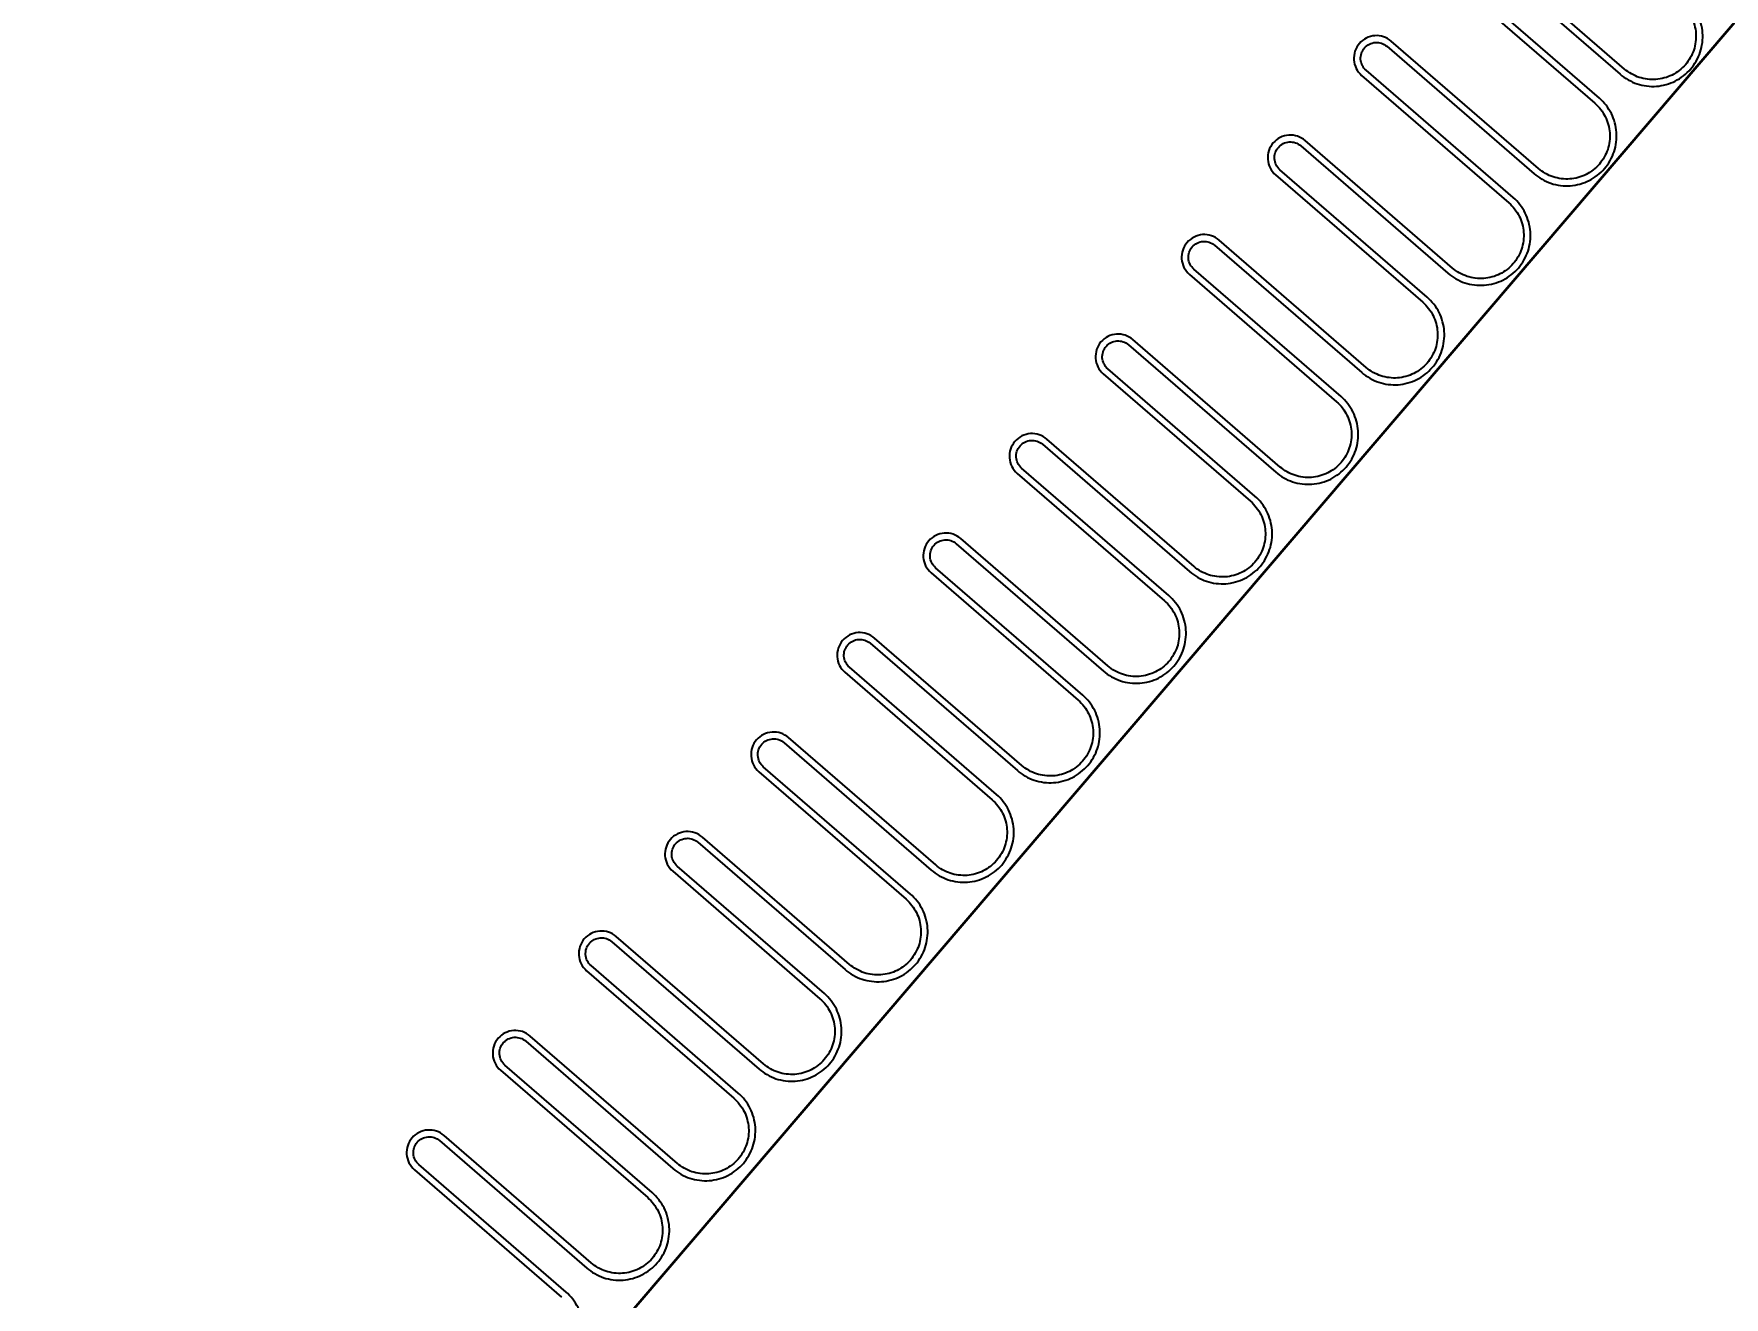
# Model space of a CAD drawing. Header units: millimetres. Extents: x -605 to 8012, y -2292 to 5879.
# Drawn here: x 4726.7 to 4913.3, y 2339 to 2478.5 of the extents above; entities that cross this region are included whole.
import ezdxf

# ---------------------------------------------------------------- set-up
doc = ezdxf.new("R2010")
doc.units = ezdxf.units.MM
doc.header["$LTSCALE"] = 5
doc.layers.get('0').update_dxf_attribs({"lineweight": 25})
doc.layers.add('Arestas Visíveis', color=7, linetype='Continuous', lineweight=35)
doc.layers.add('Dimensão', color=7, linetype='Continuous', lineweight=18, true_color=0x006400)
doc.styles.add('Texto_2_5_COTA - LNLS', font='SwissCLI.ttf')
doc.dimstyles.new('PADRAO-LNLS', dxfattribs={"dimscale": 5, "dimtxt": 2.5, "dimasz": 2.5, "dimexe": 1, "dimexo": 1, "dimgap": 0.25, "dimtad": 1, "dimdec": 1, "dimrnd": 1e-08, "dimzin": 0, "dimtxsty": 'Texto_2_5_COTA - LNLS', "dimcen": 0.09, "dimdle": 4, "dimclrd": 98, "dimclre": 98, "dimclrt": 1, "dimadec": 1, "dimazin": 0, "dimtfac": 0.6, "dimtdec": 3, "dimtmove": 0, "dimatfit": 3, "dimfxl": 1, "dimtolj": 1, "dimtzin": 0, "dimlwd": 15, "dimlwe": 15, "dimarcsym": 0})

# ---------------------------------------------------------------- blocks, each defined once
blk = doc.blocks.new('*D29')
at = {"layer": 'Defpoints', "color": 0, "linetype": 'Continuous', "transparency": 16777216}
for p in [(5101.32, 2083.83), (5040.88, 2036.1), (5098.36, 1963.31)]:
    blk.add_point(p, dxfattribs=at)
at = {"layer": 'Dimensão', "color": 98, "linetype": 'Continuous', "lineweight": 15, "transparency": 16777216}
for p, q in [((5093.57, 2093.64), (5085.82, 2103.45)), ((5044.8, 2039.2), (5105.24, 2086.93)), ((5102.28, 1966.41), (5162.72, 2014.14)), ((5166.54, 2001.23), (5174.29, 1991.42)), ((5376.08, 1735.87), (5174.29, 1991.42)), ((5830.08, 1735.87), (5376.08, 1735.87))]:
    blk.add_line(p, q, dxfattribs=at)
at = {"layer": 'Dimensão', "color": 98, "linetype": 'Continuous', "transparency": 16777216}
for points in [[(5095.2, 2094.93), (5091.93, 2092.35), (5101.32, 2083.83)], [(5168.18, 2002.52), (5164.91, 1999.94), (5158.8, 2011.04)]]:
    blk.add_solid(points, dxfattribs=at)
at = {"layer": 'Dimensão', "color": 1, "linetype": 'Continuous', "lineweight": 18, "transparency": 16777216, "insert": (5609.33, 1793.82), "char_height": 500, "attachment_point": 5, "style": 'Texto_2_5_COTA - LNLS'}
blk.add_mtext('\\A1;{\\H12.45;55,7 - (Centro Bloco Laminas e Centro Camara de Vacuo)}', dxfattribs=at)

msp = doc.modelspace()

# ---------------------------------------------------------------- linework, layer by layer
for p, q in [((4885.58203, 2488.06228), (4901.82956, 2473.9997)), ((4902.32039, 2474.56679), (4886.07286, 2488.62937)), ((4899.53904, 2471.35329), (4883.29151, 2485.41587)), ((4882.80068, 2484.84878), (4899.04821, 2470.7862)), ((4876.07713, 2477.08058), (4892.32466, 2463.018)), ((4892.81549, 2463.58508), (4876.56796, 2477.64766)), ((4890.03414, 2460.37158), (4873.78661, 2474.43416)), ((4873.29578, 2473.86708), (4889.54331, 2459.8045)), ((4883.31059, 2452.60338), (4867.06306, 2466.66596)), ((4866.57223, 2466.09887), (4882.81976, 2452.03629)), ((4863.79088, 2462.88537), (4880.03841, 2448.82279)), ((4880.52924, 2449.38988), (4864.28171, 2463.45246)), ((4873.80569, 2441.62167), (4857.55816, 2455.68425)), ((4857.06733, 2455.11716), (4873.31486, 2441.05458)), ((4854.28598, 2451.90366), (4870.53351, 2437.84108)), ((4871.02434, 2438.40817), (4854.77681, 2452.47075)), ((4847.56243, 2444.13545), (4863.80996, 2430.07287)), ((4864.30079, 2430.63996), (4848.05326, 2444.70254)), ((4844.78108, 2440.92195), (4861.02861, 2426.85937)), ((4861.51944, 2427.42646), (4845.27191, 2441.48904)), ((4838.05753, 2433.15374), (4854.30506, 2419.09116)), ((4854.79589, 2419.65825), (4838.54836, 2433.72083)), ((4835.27618, 2429.94024), (4851.52371, 2415.87766)), ((4852.01454, 2416.44475), (4835.76701, 2430.50733)), ((4828.55263, 2422.17204), (4844.80016, 2408.10946)), ((4845.29099, 2408.67654), (4829.04346, 2422.73912)), ((4825.77128, 2418.95854), (4842.01881, 2404.89596)), ((4842.50964, 2405.46304), (4826.26211, 2419.52562)), ((4819.04773, 2411.19033), (4835.29526, 2397.12775)), ((4835.78609, 2397.69484), (4819.53856, 2411.75742)), ((4816.26638, 2407.97683), (4832.51391, 2393.91425)), ((4833.00474, 2394.48134), (4816.75721, 2408.54392)), ((4809.54283, 2400.20862), (4825.79036, 2386.14604)), ((4826.28119, 2386.71313), (4810.03366, 2400.77571)), ((4823.49984, 2383.49963), (4807.25231, 2397.56221)), ((4806.76148, 2396.99512), (4823.00901, 2382.93254)), ((4800.03793, 2389.22691), (4816.28546, 2375.16433)), ((4816.77629, 2375.73142), (4800.52876, 2389.794)), ((4813.99494, 2372.51792), (4797.74741, 2386.5805)), ((4797.25658, 2386.01341), (4813.50411, 2371.95083)), ((4790.53303, 2378.2452), (4806.78056, 2364.18262)), ((4807.27139, 2364.74971), (4791.02386, 2378.81229)), ((4804.49004, 2361.53621), (4788.24251, 2375.59879)), ((4787.75168, 2375.0317), (4803.99921, 2360.96912)), ((4797.76649, 2353.768), (4781.51896, 2367.83058)), ((4781.02813, 2367.26349), (4797.27566, 2353.20091)), ((4778.24678, 2364.04999), (4794.49431, 2349.98741)), ((4794.98514, 2350.5545), (4778.73761, 2364.61708)), ((4788.26159, 2342.78629), (4772.01406, 2356.84887)), ((4771.52323, 2356.28179), (4787.77076, 2342.21921)), ((4768.74188, 2353.06829), (4784.99533, 2339.00058)), ((4785.48616, 2339.56767), (4769.23271, 2353.63537))]:
    msp.add_line(p, q)
for points, knots in [([(4901.82956, 2473.9997), (4902.34391, 2473.55453), (4903.05348, 2473.15099), (4904.34459, 2472.72208), (4905.15457, 2472.6208), (4906.51154, 2472.71862), (4907.29863, 2472.93502), (4908.51487, 2473.54469), (4909.15923, 2474.04582), (4910.04958, 2475.07451), (4910.45311, 2475.78408), (4910.88203, 2477.07519), (4910.9833, 2477.88517), (4910.88548, 2479.24214), (4910.66908, 2480.02923), (4910.05942, 2481.24547), (4909.55828, 2481.88983), (4909.04394, 2482.335)], [0.1632585114, 0.1632585114, 0.1632585114, 0.1632585114, 0.2040731471, 0.2040731471, 0.2448877788, 0.2448877788, 0.2857024047, 0.2857024047, 0.3265170254, 0.3265170254, 0.367331646, 0.367331646, 0.4081462719, 0.4081462719, 0.4489609036, 0.4489609036, 0.4897755393, 0.4897755393, 0.4897755393, 0.4897755393]), ([(4908.55311, 2481.76791), (4908.99747, 2481.38331), (4909.43042, 2480.82663), (4909.95712, 2479.77588), (4910.14408, 2479.0959), (4910.22859, 2477.92357), (4910.14109, 2477.2238), (4909.77054, 2476.10837), (4909.42191, 2475.49535), (4908.65271, 2474.60663), (4908.09603, 2474.17369), (4907.04528, 2473.64698), (4906.3653, 2473.46003), (4905.19297, 2473.37552), (4904.4932, 2473.46301), (4903.37777, 2473.83357), (4902.76475, 2474.18219), (4902.32039, 2474.56679)], [0.1410440705, 0.1410440705, 0.1410440705, 0.1410440705, 0.1763050948, 0.1763050948, 0.2115661156, 0.2115661156, 0.2468271314, 0.2468271314, 0.2820881428, 0.2820881428, 0.3173491542, 0.3173491542, 0.3526101701, 0.3526101701, 0.3878711909, 0.3878711909, 0.4231322152, 0.4231322152, 0.4231322152, 0.4231322152]), ([(4876.56796, 2477.64766), (4876.33467, 2477.84958), (4876.01284, 2478.03261), (4875.42724, 2478.22715), (4875.05986, 2478.27308), (4874.44439, 2478.22872), (4874.08739, 2478.13056), (4873.53575, 2477.85404), (4873.24349, 2477.62675), (4873.04158, 2477.39346), (4872.83966, 2477.16017), (4872.65663, 2476.83834), (4872.46209, 2476.25274), (4872.41616, 2475.88536), (4872.46053, 2475.26989), (4872.55868, 2474.91289), (4872.8352, 2474.36125), (4873.06249, 2474.06899), (4873.29578, 2473.86708)], [0.2221444022, 0.2221444022, 0.2221444022, 0.2221444022, 0.2406564375, 0.2406564375, 0.2591684717, 0.2591684717, 0.2776805044, 0.2776805044, 0.2961925361, 0.2961925361, 0.2961925361, 0.3147045678, 0.3147045678, 0.3332166006, 0.3332166006, 0.3517286347, 0.3517286347, 0.37024067, 0.37024067, 0.37024067, 0.37024067]), ([(4873.78661, 2474.43416), (4873.62331, 2474.57551), (4873.4642, 2474.78009), (4873.27064, 2475.16624), (4873.20193, 2475.41613), (4873.17087, 2475.84696), (4873.20303, 2476.10413), (4873.3392, 2476.51405), (4873.46732, 2476.73933), (4873.60867, 2476.90263), (4873.75001, 2477.06593), (4873.95459, 2477.22504), (4874.34074, 2477.41861), (4874.59063, 2477.48731), (4875.02146, 2477.51837), (4875.27863, 2477.48622), (4875.68855, 2477.35004), (4875.91383, 2477.22192), (4876.07713, 2477.08058)], [0.1555010815, 0.1555010815, 0.1555010815, 0.1555010815, 0.1684595062, 0.1684595062, 0.1814179302, 0.1814179302, 0.1943763531, 0.1943763531, 0.2073347753, 0.2073347753, 0.2073347753, 0.2202931975, 0.2202931975, 0.2332516204, 0.2332516204, 0.2462100443, 0.2462100443, 0.259168469, 0.259168469, 0.259168469, 0.259168469]), ([(4892.32466, 2463.018), (4892.83901, 2462.57282), (4893.54858, 2462.16929), (4894.83969, 2461.74037), (4895.64967, 2461.6391), (4897.00664, 2461.73691), (4897.79373, 2461.95332), (4899.00997, 2462.56298), (4899.65432, 2463.06411), (4900.54468, 2464.0928), (4900.94821, 2464.80237), (4901.37713, 2466.09348), (4901.4784, 2466.90347), (4901.38058, 2468.26043), (4901.16418, 2469.04752), (4900.55452, 2470.26376), (4900.05338, 2470.90812), (4899.53904, 2471.35329)], [0.1632585114, 0.1632585114, 0.1632585114, 0.1632585114, 0.2040731471, 0.2040731471, 0.2448877788, 0.2448877788, 0.2857024047, 0.2857024047, 0.3265170254, 0.3265170254, 0.367331646, 0.367331646, 0.4081462719, 0.4081462719, 0.4489609036, 0.4489609036, 0.4897755393, 0.4897755393, 0.4897755393, 0.4897755393]), ([(4899.04821, 2470.7862), (4899.49257, 2470.4016), (4899.92552, 2469.84492), (4900.45222, 2468.79417), (4900.63918, 2468.11419), (4900.72369, 2466.94186), (4900.63619, 2466.24209), (4900.26564, 2465.12666), (4899.91701, 2464.51364), (4899.14781, 2463.62493), (4898.59113, 2463.19198), (4897.54038, 2462.66527), (4896.8604, 2462.47832), (4895.68807, 2462.39381), (4894.9883, 2462.4813), (4893.87287, 2462.85186), (4893.25985, 2463.20048), (4892.81549, 2463.58508)], [0.1410440705, 0.1410440705, 0.1410440705, 0.1410440705, 0.1763050948, 0.1763050948, 0.2115661156, 0.2115661156, 0.2468271314, 0.2468271314, 0.2820881428, 0.2820881428, 0.3173491542, 0.3173491542, 0.3526101701, 0.3526101701, 0.3878711909, 0.3878711909, 0.4231322152, 0.4231322152, 0.4231322152, 0.4231322152]), ([(4867.06306, 2466.66596), (4866.82977, 2466.86787), (4866.50794, 2467.0509), (4865.92234, 2467.24544), (4865.55496, 2467.29138), (4864.93949, 2467.24701), (4864.58249, 2467.14886), (4864.03085, 2466.87234), (4863.73859, 2466.64504), (4863.53668, 2466.41175), (4863.33476, 2466.17846), (4863.15173, 2465.85663), (4862.95719, 2465.27103), (4862.91126, 2464.90365), (4862.95563, 2464.28818), (4863.05378, 2463.93118), (4863.3303, 2463.37954), (4863.55759, 2463.08728), (4863.79088, 2462.88537)], [0.2221444022, 0.2221444022, 0.2221444022, 0.2221444022, 0.2406564375, 0.2406564375, 0.2591684717, 0.2591684717, 0.2776805044, 0.2776805044, 0.2961925361, 0.2961925361, 0.2961925361, 0.3147045678, 0.3147045678, 0.3332166006, 0.3332166006, 0.3517286347, 0.3517286347, 0.37024067, 0.37024067, 0.37024067, 0.37024067]), ([(4864.28171, 2463.45246), (4864.11841, 2463.5938), (4863.9593, 2463.79838), (4863.76574, 2464.18453), (4863.69703, 2464.43442), (4863.66597, 2464.86525), (4863.69813, 2465.12242), (4863.8343, 2465.53234), (4863.96242, 2465.75762), (4864.10377, 2465.92092), (4864.24511, 2466.08423), (4864.44969, 2466.24333), (4864.83584, 2466.4369), (4865.08573, 2466.5056), (4865.51656, 2466.53666), (4865.77373, 2466.50451), (4866.18365, 2466.36833), (4866.40893, 2466.24021), (4866.57223, 2466.09887)], [0.1555010815, 0.1555010815, 0.1555010815, 0.1555010815, 0.1684595062, 0.1684595062, 0.1814179302, 0.1814179302, 0.1943763531, 0.1943763531, 0.2073347753, 0.2073347753, 0.2073347753, 0.2202931975, 0.2202931975, 0.2332516204, 0.2332516204, 0.2462100443, 0.2462100443, 0.259168469, 0.259168469, 0.259168469, 0.259168469]), ([(4882.81976, 2452.03629), (4883.33411, 2451.59111), (4884.04368, 2451.18758), (4885.33479, 2450.75866), (4886.14477, 2450.65739), (4887.50174, 2450.75521), (4888.28883, 2450.97161), (4889.50507, 2451.58127), (4890.14942, 2452.0824), (4891.03978, 2453.11109), (4891.44331, 2453.82067), (4891.87223, 2455.11177), (4891.9735, 2455.92176), (4891.87568, 2457.27872), (4891.65928, 2458.06581), (4891.04962, 2459.28205), (4890.54848, 2459.92641), (4890.03414, 2460.37158)], [0.1632585114, 0.1632585114, 0.1632585114, 0.1632585114, 0.2040731471, 0.2040731471, 0.2448877788, 0.2448877788, 0.2857024047, 0.2857024047, 0.3265170254, 0.3265170254, 0.367331646, 0.367331646, 0.4081462719, 0.4081462719, 0.4489609036, 0.4489609036, 0.4897755393, 0.4897755393, 0.4897755393, 0.4897755393]), ([(4889.54331, 2459.8045), (4889.98767, 2459.4199), (4890.42062, 2458.86321), (4890.94732, 2457.81247), (4891.13428, 2457.13248), (4891.21879, 2455.96015), (4891.13129, 2455.26038), (4890.76074, 2454.14495), (4890.41211, 2453.53193), (4889.64291, 2452.64322), (4889.08623, 2452.21027), (4888.03548, 2451.68357), (4887.3555, 2451.49661), (4886.18317, 2451.4121), (4885.4834, 2451.4996), (4884.36797, 2451.87015), (4883.75495, 2452.21878), (4883.31059, 2452.60338)], [0.1410440705, 0.1410440705, 0.1410440705, 0.1410440705, 0.1763050948, 0.1763050948, 0.2115661156, 0.2115661156, 0.2468271314, 0.2468271314, 0.2820881428, 0.2820881428, 0.3173491542, 0.3173491542, 0.3526101701, 0.3526101701, 0.3878711909, 0.3878711909, 0.4231322152, 0.4231322152, 0.4231322152, 0.4231322152]), ([(4857.55816, 2455.68425), (4857.32487, 2455.88616), (4857.00304, 2456.06919), (4856.41744, 2456.26373), (4856.05006, 2456.30967), (4855.43459, 2456.2653), (4855.07759, 2456.16715), (4854.52595, 2455.89063), (4854.23369, 2455.66333), (4854.03178, 2455.43004), (4853.82986, 2455.19676), (4853.64683, 2454.87492), (4853.45229, 2454.28932), (4853.40636, 2453.92194), (4853.45072, 2453.30647), (4853.54888, 2452.94948), (4853.8254, 2452.39783), (4854.05269, 2452.10558), (4854.28598, 2451.90366)], [0.2221444022, 0.2221444022, 0.2221444022, 0.2221444022, 0.2406564375, 0.2406564375, 0.2591684717, 0.2591684717, 0.2776805044, 0.2776805044, 0.2961925361, 0.2961925361, 0.2961925361, 0.3147045678, 0.3147045678, 0.3332166006, 0.3332166006, 0.3517286347, 0.3517286347, 0.37024067, 0.37024067, 0.37024067, 0.37024067]), ([(4854.77681, 2452.47075), (4854.61351, 2452.61209), (4854.4544, 2452.81667), (4854.26084, 2453.20282), (4854.19213, 2453.45271), (4854.16107, 2453.88354), (4854.19323, 2454.14071), (4854.3294, 2454.55063), (4854.45752, 2454.77592), (4854.59887, 2454.93922), (4854.74021, 2455.10252), (4854.94479, 2455.26163), (4855.33094, 2455.45519), (4855.58083, 2455.5239), (4856.01166, 2455.55495), (4856.26883, 2455.5228), (4856.67875, 2455.38662), (4856.90403, 2455.2585), (4857.06733, 2455.11716)], [0.1555010815, 0.1555010815, 0.1555010815, 0.1555010815, 0.1684595062, 0.1684595062, 0.1814179302, 0.1814179302, 0.1943763531, 0.1943763531, 0.2073347753, 0.2073347753, 0.2073347753, 0.2202931975, 0.2202931975, 0.2332516204, 0.2332516204, 0.2462100443, 0.2462100443, 0.259168469, 0.259168469, 0.259168469, 0.259168469]), ([(4873.31486, 2441.05458), (4873.82921, 2440.6094), (4874.53878, 2440.20587), (4875.82989, 2439.77695), (4876.63987, 2439.67568), (4877.99684, 2439.7735), (4878.78393, 2439.9899), (4880.00017, 2440.59956), (4880.64452, 2441.1007), (4881.53488, 2442.12938), (4881.93841, 2442.83896), (4882.36733, 2444.13006), (4882.4686, 2444.94005), (4882.37078, 2446.29702), (4882.15438, 2447.0841), (4881.54472, 2448.30034), (4881.04358, 2448.9447), (4880.52924, 2449.38988)], [0.1632585114, 0.1632585114, 0.1632585114, 0.1632585114, 0.2040731471, 0.2040731471, 0.2448877788, 0.2448877788, 0.2857024047, 0.2857024047, 0.3265170254, 0.3265170254, 0.367331646, 0.367331646, 0.4081462719, 0.4081462719, 0.4489609036, 0.4489609036, 0.4897755393, 0.4897755393, 0.4897755393, 0.4897755393]), ([(4880.03841, 2448.82279), (4880.48277, 2448.43819), (4880.91572, 2447.88151), (4881.44242, 2446.83076), (4881.62938, 2446.15077), (4881.71389, 2444.97845), (4881.62639, 2444.27867), (4881.25584, 2443.16325), (4880.90721, 2442.55022), (4880.13801, 2441.66151), (4879.58133, 2441.22856), (4878.53058, 2440.70186), (4877.8506, 2440.5149), (4876.67827, 2440.43039), (4875.9785, 2440.51789), (4874.86307, 2440.88844), (4874.25005, 2441.23707), (4873.80569, 2441.62167)], [0.1410440705, 0.1410440705, 0.1410440705, 0.1410440705, 0.1763050948, 0.1763050948, 0.2115661156, 0.2115661156, 0.2468271314, 0.2468271314, 0.2820881428, 0.2820881428, 0.3173491542, 0.3173491542, 0.3526101701, 0.3526101701, 0.3878711909, 0.3878711909, 0.4231322152, 0.4231322152, 0.4231322152, 0.4231322152]), ([(4848.05326, 2444.70254), (4847.81997, 2444.90446), (4847.49814, 2445.08748), (4846.91254, 2445.28202), (4846.54516, 2445.32796), (4845.92969, 2445.28359), (4845.57269, 2445.18544), (4845.02105, 2444.90892), (4844.72879, 2444.68162), (4844.52688, 2444.44834), (4844.32496, 2444.21505), (4844.14193, 2443.89321), (4843.94739, 2443.30761), (4843.90146, 2442.94023), (4843.94582, 2442.32476), (4844.04398, 2441.96777), (4844.3205, 2441.41613), (4844.54779, 2441.12387), (4844.78108, 2440.92195)], [0.2221444022, 0.2221444022, 0.2221444022, 0.2221444022, 0.2406564375, 0.2406564375, 0.2591684717, 0.2591684717, 0.2776805044, 0.2776805044, 0.2961925361, 0.2961925361, 0.2961925361, 0.3147045678, 0.3147045678, 0.3332166006, 0.3332166006, 0.3517286347, 0.3517286347, 0.37024067, 0.37024067, 0.37024067, 0.37024067]), ([(4845.27191, 2441.48904), (4845.10861, 2441.63038), (4844.9495, 2441.83496), (4844.75594, 2442.22111), (4844.68723, 2442.47101), (4844.65617, 2442.90184), (4844.68833, 2443.159), (4844.8245, 2443.56892), (4844.95262, 2443.79421), (4845.09396, 2443.95751), (4845.23531, 2444.12081), (4845.43989, 2444.27992), (4845.82604, 2444.47348), (4846.07593, 2444.54219), (4846.50676, 2444.57325), (4846.76393, 2444.54109), (4847.17385, 2444.40491), (4847.39913, 2444.27679), (4847.56243, 2444.13545)], [0.1555010815, 0.1555010815, 0.1555010815, 0.1555010815, 0.1684595062, 0.1684595062, 0.1814179302, 0.1814179302, 0.1943763531, 0.1943763531, 0.2073347753, 0.2073347753, 0.2073347753, 0.2202931975, 0.2202931975, 0.2332516204, 0.2332516204, 0.2462100443, 0.2462100443, 0.259168469, 0.259168469, 0.259168469, 0.259168469]), ([(4863.80996, 2430.07287), (4864.32431, 2429.6277), (4865.03388, 2429.22416), (4866.32499, 2428.79525), (4867.13497, 2428.69397), (4868.49194, 2428.79179), (4869.27903, 2429.00819), (4870.49527, 2429.61785), (4871.13962, 2430.11899), (4872.02998, 2431.14768), (4872.43351, 2431.85725), (4872.86243, 2433.14836), (4872.9637, 2433.95834), (4872.86588, 2435.31531), (4872.64948, 2436.10239), (4872.03982, 2437.31863), (4871.53868, 2437.96299), (4871.02434, 2438.40817)], [0.1632585114, 0.1632585114, 0.1632585114, 0.1632585114, 0.2040731471, 0.2040731471, 0.2448877788, 0.2448877788, 0.2857024047, 0.2857024047, 0.3265170254, 0.3265170254, 0.367331646, 0.367331646, 0.4081462719, 0.4081462719, 0.4489609036, 0.4489609036, 0.4897755393, 0.4897755393, 0.4897755393, 0.4897755393]), ([(4870.53351, 2437.84108), (4870.97787, 2437.45648), (4871.41082, 2436.8998), (4871.93752, 2435.84905), (4872.12448, 2435.16906), (4872.20899, 2433.99674), (4872.12149, 2433.29697), (4871.75094, 2432.18154), (4871.40231, 2431.56852), (4870.63311, 2430.6798), (4870.07643, 2430.24686), (4869.02568, 2429.72015), (4868.34569, 2429.53319), (4867.17337, 2429.44868), (4866.4736, 2429.53618), (4865.35817, 2429.90673), (4864.74515, 2430.25536), (4864.30079, 2430.63996)], [0.1410440705, 0.1410440705, 0.1410440705, 0.1410440705, 0.1763050948, 0.1763050948, 0.2115661156, 0.2115661156, 0.2468271314, 0.2468271314, 0.2820881428, 0.2820881428, 0.3173491542, 0.3173491542, 0.3526101701, 0.3526101701, 0.3878711909, 0.3878711909, 0.4231322152, 0.4231322152, 0.4231322152, 0.4231322152]), ([(4838.54836, 2433.72083), (4838.31507, 2433.92275), (4837.99324, 2434.10578), (4837.40764, 2434.30032), (4837.04026, 2434.34625), (4836.42479, 2434.30188), (4836.06779, 2434.20373), (4835.51615, 2433.92721), (4835.22389, 2433.69991), (4835.02198, 2433.46663), (4834.82006, 2433.23334), (4834.63703, 2432.9115), (4834.44249, 2432.3259), (4834.39656, 2431.95852), (4834.44092, 2431.34305), (4834.53908, 2430.98606), (4834.8156, 2430.43442), (4835.04289, 2430.14216), (4835.27618, 2429.94024)], [0.2221444022, 0.2221444022, 0.2221444022, 0.2221444022, 0.2406564375, 0.2406564375, 0.2591684717, 0.2591684717, 0.2776805044, 0.2776805044, 0.2961925361, 0.2961925361, 0.2961925361, 0.3147045678, 0.3147045678, 0.3332166006, 0.3332166006, 0.3517286347, 0.3517286347, 0.37024067, 0.37024067, 0.37024067, 0.37024067]), ([(4835.76701, 2430.50733), (4835.60371, 2430.64867), (4835.4446, 2430.85325), (4835.25103, 2431.2394), (4835.18233, 2431.4893), (4835.15127, 2431.92013), (4835.18343, 2432.17729), (4835.3196, 2432.58721), (4835.44772, 2432.8125), (4835.58906, 2432.9758), (4835.73041, 2433.1391), (4835.93499, 2433.29821), (4836.32114, 2433.49177), (4836.57103, 2433.56048), (4837.00186, 2433.59154), (4837.25903, 2433.55938), (4837.66895, 2433.4232), (4837.89423, 2433.29508), (4838.05753, 2433.15374)], [0.1555010815, 0.1555010815, 0.1555010815, 0.1555010815, 0.1684595062, 0.1684595062, 0.1814179302, 0.1814179302, 0.1943763531, 0.1943763531, 0.2073347753, 0.2073347753, 0.2073347753, 0.2202931975, 0.2202931975, 0.2332516204, 0.2332516204, 0.2462100443, 0.2462100443, 0.259168469, 0.259168469, 0.259168469, 0.259168469]), ([(4854.30506, 2419.09116), (4854.81941, 2418.64599), (4855.52898, 2418.24245), (4856.82009, 2417.81354), (4857.63007, 2417.71226), (4858.98704, 2417.81008), (4859.77413, 2418.02648), (4860.99037, 2418.63614), (4861.63472, 2419.13728), (4862.52508, 2420.16597), (4862.92861, 2420.87554), (4863.35753, 2422.16665), (4863.4588, 2422.97663), (4863.36098, 2424.3336), (4863.14458, 2425.12069), (4862.53492, 2426.33693), (4862.03378, 2426.98128), (4861.51944, 2427.42646)], [0.1632585114, 0.1632585114, 0.1632585114, 0.1632585114, 0.2040731471, 0.2040731471, 0.2448877788, 0.2448877788, 0.2857024047, 0.2857024047, 0.3265170254, 0.3265170254, 0.367331646, 0.367331646, 0.4081462719, 0.4081462719, 0.4489609036, 0.4489609036, 0.4897755393, 0.4897755393, 0.4897755393, 0.4897755393]), ([(4861.02861, 2426.85937), (4861.47297, 2426.47477), (4861.90591, 2425.91809), (4862.43262, 2424.86734), (4862.61958, 2424.18735), (4862.70409, 2423.01503), (4862.61659, 2422.31526), (4862.24604, 2421.19983), (4861.89741, 2420.58681), (4861.12821, 2419.69809), (4860.57153, 2419.26515), (4859.52078, 2418.73844), (4858.84079, 2418.55149), (4857.66847, 2418.46698), (4856.9687, 2418.55447), (4855.85327, 2418.92502), (4855.24025, 2419.27365), (4854.79589, 2419.65825)], [0.1410440705, 0.1410440705, 0.1410440705, 0.1410440705, 0.1763050948, 0.1763050948, 0.2115661156, 0.2115661156, 0.2468271314, 0.2468271314, 0.2820881428, 0.2820881428, 0.3173491542, 0.3173491542, 0.3526101701, 0.3526101701, 0.3878711909, 0.3878711909, 0.4231322152, 0.4231322152, 0.4231322152, 0.4231322152]), ([(4829.04346, 2422.73912), (4828.81017, 2422.94104), (4828.48834, 2423.12407), (4827.90274, 2423.31861), (4827.53536, 2423.36454), (4826.91989, 2423.32018), (4826.56289, 2423.22202), (4826.01125, 2422.9455), (4825.71899, 2422.71821), (4825.51708, 2422.48492), (4825.31516, 2422.25163), (4825.13213, 2421.92979), (4824.93759, 2421.3442), (4824.89166, 2420.97681), (4824.93602, 2420.36134), (4825.03418, 2420.00435), (4825.3107, 2419.45271), (4825.53799, 2419.16045), (4825.77128, 2418.95854)], [0.2221444022, 0.2221444022, 0.2221444022, 0.2221444022, 0.2406564375, 0.2406564375, 0.2591684717, 0.2591684717, 0.2776805044, 0.2776805044, 0.2961925361, 0.2961925361, 0.2961925361, 0.3147045678, 0.3147045678, 0.3332166006, 0.3332166006, 0.3517286347, 0.3517286347, 0.37024067, 0.37024067, 0.37024067, 0.37024067]), ([(4826.26211, 2419.52562), (4826.09881, 2419.66696), (4825.9397, 2419.87154), (4825.74613, 2420.25769), (4825.67743, 2420.50759), (4825.64637, 2420.93842), (4825.67853, 2421.19559), (4825.8147, 2421.6055), (4825.94282, 2421.83079), (4826.08416, 2421.99409), (4826.22551, 2422.15739), (4826.43009, 2422.3165), (4826.81624, 2422.51007), (4827.06613, 2422.57877), (4827.49696, 2422.60983), (4827.75413, 2422.57767), (4828.16405, 2422.4415), (4828.38933, 2422.31338), (4828.55263, 2422.17204)], [0.1555010815, 0.1555010815, 0.1555010815, 0.1555010815, 0.1684595062, 0.1684595062, 0.1814179302, 0.1814179302, 0.1943763531, 0.1943763531, 0.2073347753, 0.2073347753, 0.2073347753, 0.2202931975, 0.2202931975, 0.2332516204, 0.2332516204, 0.2462100443, 0.2462100443, 0.259168469, 0.259168469, 0.259168469, 0.259168469]), ([(4844.80016, 2408.10946), (4845.31451, 2407.66428), (4846.02408, 2407.26075), (4847.31519, 2406.83183), (4848.12517, 2406.73055), (4849.48214, 2406.82837), (4850.26923, 2407.04478), (4851.48547, 2407.65444), (4852.12982, 2408.15557), (4853.02018, 2409.18426), (4853.42371, 2409.89383), (4853.85263, 2411.18494), (4853.9539, 2411.99492), (4853.85608, 2413.35189), (4853.63968, 2414.13898), (4853.03002, 2415.35522), (4852.52888, 2415.99958), (4852.01454, 2416.44475)], [0.1632585114, 0.1632585114, 0.1632585114, 0.1632585114, 0.2040731471, 0.2040731471, 0.2448877788, 0.2448877788, 0.2857024047, 0.2857024047, 0.3265170254, 0.3265170254, 0.367331646, 0.367331646, 0.4081462719, 0.4081462719, 0.4489609036, 0.4489609036, 0.4897755393, 0.4897755393, 0.4897755393, 0.4897755393]), ([(4851.52371, 2415.87766), (4851.96807, 2415.49306), (4852.40101, 2414.93638), (4852.92772, 2413.88563), (4853.11468, 2413.20565), (4853.19919, 2412.03332), (4853.11169, 2411.33355), (4852.74114, 2410.21812), (4852.39251, 2409.6051), (4851.62331, 2408.71638), (4851.06663, 2408.28344), (4850.01588, 2407.75673), (4849.33589, 2407.56978), (4848.16357, 2407.48527), (4847.4638, 2407.57276), (4846.34837, 2407.94332), (4845.73535, 2408.29194), (4845.29099, 2408.67654)], [0.1410440705, 0.1410440705, 0.1410440705, 0.1410440705, 0.1763050948, 0.1763050948, 0.2115661156, 0.2115661156, 0.2468271314, 0.2468271314, 0.2820881428, 0.2820881428, 0.3173491542, 0.3173491542, 0.3526101701, 0.3526101701, 0.3878711909, 0.3878711909, 0.4231322152, 0.4231322152, 0.4231322152, 0.4231322152]), ([(4819.53856, 2411.75742), (4819.30527, 2411.95933), (4818.98344, 2412.14236), (4818.39784, 2412.3369), (4818.03046, 2412.38283), (4817.41498, 2412.33847), (4817.05799, 2412.24032), (4816.50635, 2411.96379), (4816.21409, 2411.7365), (4816.01218, 2411.50321), (4815.81026, 2411.26992), (4815.62723, 2410.94809), (4815.43269, 2410.36249), (4815.38676, 2409.99511), (4815.43112, 2409.37964), (4815.52928, 2409.02264), (4815.8058, 2408.471), (4816.03309, 2408.17874), (4816.26638, 2407.97683)], [0.2221444022, 0.2221444022, 0.2221444022, 0.2221444022, 0.2406564375, 0.2406564375, 0.2591684717, 0.2591684717, 0.2776805044, 0.2776805044, 0.2961925361, 0.2961925361, 0.2961925361, 0.3147045678, 0.3147045678, 0.3332166006, 0.3332166006, 0.3517286347, 0.3517286347, 0.37024067, 0.37024067, 0.37024067, 0.37024067]), ([(4816.75721, 2408.54392), (4816.59391, 2408.68526), (4816.4348, 2408.88984), (4816.24123, 2409.27599), (4816.17253, 2409.52588), (4816.14147, 2409.95671), (4816.17363, 2410.21388), (4816.3098, 2410.6238), (4816.43792, 2410.84908), (4816.57926, 2411.01238), (4816.72061, 2411.17569), (4816.92519, 2411.33479), (4817.31134, 2411.52836), (4817.56123, 2411.59706), (4817.99206, 2411.62812), (4818.24923, 2411.59597), (4818.65915, 2411.45979), (4818.88443, 2411.33167), (4819.04773, 2411.19033)], [0.1555010815, 0.1555010815, 0.1555010815, 0.1555010815, 0.1684595062, 0.1684595062, 0.1814179302, 0.1814179302, 0.1943763531, 0.1943763531, 0.2073347753, 0.2073347753, 0.2073347753, 0.2202931975, 0.2202931975, 0.2332516204, 0.2332516204, 0.2462100443, 0.2462100443, 0.259168469, 0.259168469, 0.259168469, 0.259168469]), ([(4835.29526, 2397.12775), (4835.80961, 2396.68257), (4836.51918, 2396.27904), (4837.81029, 2395.85012), (4838.62027, 2395.74885), (4839.97724, 2395.84666), (4840.76433, 2396.06307), (4841.98057, 2396.67273), (4842.62492, 2397.17386), (4843.51528, 2398.20255), (4843.91881, 2398.91212), (4844.34772, 2400.20323), (4844.449, 2401.01322), (4844.35118, 2402.37018), (4844.13478, 2403.15727), (4843.52512, 2404.37351), (4843.02398, 2405.01787), (4842.50964, 2405.46304)], [0.1632585114, 0.1632585114, 0.1632585114, 0.1632585114, 0.2040731471, 0.2040731471, 0.2448877788, 0.2448877788, 0.2857024047, 0.2857024047, 0.3265170254, 0.3265170254, 0.367331646, 0.367331646, 0.4081462719, 0.4081462719, 0.4489609036, 0.4489609036, 0.4897755393, 0.4897755393, 0.4897755393, 0.4897755393]), ([(4842.01881, 2404.89596), (4842.46317, 2404.51135), (4842.89611, 2403.95467), (4843.42282, 2402.90393), (4843.60978, 2402.22394), (4843.69429, 2401.05161), (4843.60679, 2400.35184), (4843.23624, 2399.23641), (4842.88761, 2398.62339), (4842.11841, 2397.73468), (4841.56173, 2397.30173), (4840.51098, 2396.77503), (4839.83099, 2396.58807), (4838.65867, 2396.50356), (4837.9589, 2396.59105), (4836.84347, 2396.96161), (4836.23045, 2397.31023), (4835.78609, 2397.69484)], [0.1410440705, 0.1410440705, 0.1410440705, 0.1410440705, 0.1763050948, 0.1763050948, 0.2115661156, 0.2115661156, 0.2468271314, 0.2468271314, 0.2820881428, 0.2820881428, 0.3173491542, 0.3173491542, 0.3526101701, 0.3526101701, 0.3878711909, 0.3878711909, 0.4231322152, 0.4231322152, 0.4231322152, 0.4231322152]), ([(4810.03366, 2400.77571), (4809.80037, 2400.97762), (4809.47854, 2401.16065), (4808.89294, 2401.35519), (4808.52556, 2401.40113), (4807.91008, 2401.35676), (4807.55309, 2401.25861), (4807.00145, 2400.98209), (4806.70919, 2400.75479), (4806.50728, 2400.5215), (4806.30536, 2400.28821), (4806.12233, 2399.96638), (4805.92779, 2399.38078), (4805.88186, 2399.0134), (4805.92622, 2398.39793), (4806.02438, 2398.04093), (4806.3009, 2397.48929), (4806.52819, 2397.19703), (4806.76148, 2396.99512)], [0.2221444022, 0.2221444022, 0.2221444022, 0.2221444022, 0.2406564375, 0.2406564375, 0.2591684717, 0.2591684717, 0.2776805044, 0.2776805044, 0.2961925361, 0.2961925361, 0.2961925361, 0.3147045678, 0.3147045678, 0.3332166006, 0.3332166006, 0.3517286347, 0.3517286347, 0.37024067, 0.37024067, 0.37024067, 0.37024067]), ([(4807.25231, 2397.56221), (4807.08901, 2397.70355), (4806.9299, 2397.90813), (4806.73633, 2398.29428), (4806.66763, 2398.54417), (4806.63657, 2398.975), (4806.66873, 2399.23217), (4806.8049, 2399.64209), (4806.93302, 2399.86737), (4807.07436, 2400.03068), (4807.21571, 2400.19398), (4807.42029, 2400.35308), (4807.80644, 2400.54665), (4808.05633, 2400.61536), (4808.48716, 2400.64641), (4808.74433, 2400.61426), (4809.15425, 2400.47808), (4809.37953, 2400.34996), (4809.54283, 2400.20862)], [0.1555010815, 0.1555010815, 0.1555010815, 0.1555010815, 0.1684595062, 0.1684595062, 0.1814179302, 0.1814179302, 0.1943763531, 0.1943763531, 0.2073347753, 0.2073347753, 0.2073347753, 0.2202931979, 0.2202931979, 0.2332516212, 0.2332516212, 0.2462100447, 0.2462100447, 0.259168469, 0.259168469, 0.259168469, 0.259168469]), ([(4825.79036, 2386.14604), (4826.30471, 2385.70086), (4827.01428, 2385.29733), (4828.30539, 2384.86841), (4829.11537, 2384.76714), (4830.47234, 2384.86496), (4831.25943, 2385.08136), (4832.47567, 2385.69102), (4833.12002, 2386.19215), (4834.01038, 2387.22084), (4834.41391, 2387.93042), (4834.84282, 2389.22152), (4834.9441, 2390.03151), (4834.84628, 2391.38847), (4834.62988, 2392.17556), (4834.02022, 2393.3918), (4833.51908, 2394.03616), (4833.00474, 2394.48134)], [0.1632585114, 0.1632585114, 0.1632585114, 0.1632585114, 0.2040731471, 0.2040731471, 0.2448877788, 0.2448877788, 0.2857024047, 0.2857024047, 0.3265170254, 0.3265170254, 0.367331646, 0.367331646, 0.4081462719, 0.4081462719, 0.4489609036, 0.4489609036, 0.4897755393, 0.4897755393, 0.4897755393, 0.4897755393]), ([(4832.51391, 2393.91425), (4832.95827, 2393.52965), (4833.39121, 2392.97296), (4833.91792, 2391.92222), (4834.10488, 2391.24223), (4834.18939, 2390.0699), (4834.10189, 2389.37013), (4833.73134, 2388.25471), (4833.38271, 2387.64168), (4832.61351, 2386.75297), (4832.05683, 2386.32002), (4831.00608, 2385.79332), (4830.32609, 2385.60636), (4829.15377, 2385.52185), (4828.454, 2385.60935), (4827.33857, 2385.9799), (4826.72555, 2386.32853), (4826.28119, 2386.71313)], [0.1410440705, 0.1410440705, 0.1410440705, 0.1410440705, 0.1763050927, 0.1763050927, 0.2115661115, 0.2115661115, 0.2468271294, 0.2468271294, 0.2820881428, 0.2820881428, 0.3173491542, 0.3173491542, 0.3526101701, 0.3526101701, 0.3878711909, 0.3878711909, 0.4231322152, 0.4231322152, 0.4231322152, 0.4231322152]), ([(4800.52876, 2389.794), (4800.29547, 2389.99591), (4799.97363, 2390.17894), (4799.38804, 2390.37348), (4799.02066, 2390.41942), (4798.40518, 2390.37505), (4798.04819, 2390.2769), (4797.49655, 2390.00038), (4797.20429, 2389.77308), (4797.00238, 2389.53979), (4796.80046, 2389.30651), (4796.61743, 2388.98467), (4796.42289, 2388.39907), (4796.37696, 2388.03169), (4796.42132, 2387.41622), (4796.51948, 2387.05923), (4796.796, 2386.50758), (4797.02329, 2386.21533), (4797.25658, 2386.01341)], [0.2221444022, 0.2221444022, 0.2221444022, 0.2221444022, 0.2406564375, 0.2406564375, 0.2591684717, 0.2591684717, 0.2776805044, 0.2776805044, 0.2961925361, 0.2961925361, 0.2961925361, 0.3147045678, 0.3147045678, 0.3332166006, 0.3332166006, 0.3517286347, 0.3517286347, 0.37024067, 0.37024067, 0.37024067, 0.37024067]), ([(4797.74741, 2386.5805), (4797.58411, 2386.72184), (4797.425, 2386.92642), (4797.23143, 2387.31257), (4797.16273, 2387.56247), (4797.13167, 2387.99329), (4797.16382, 2388.25046), (4797.3, 2388.66038), (4797.42812, 2388.88567), (4797.56946, 2389.04897), (4797.7108, 2389.21227), (4797.91539, 2389.37138), (4798.30153, 2389.56494), (4798.55143, 2389.63365), (4798.98226, 2389.6647), (4799.23943, 2389.63255), (4799.64935, 2389.49637), (4799.87463, 2389.36825), (4800.03793, 2389.22691)], [0.1555010815, 0.1555010815, 0.1555010815, 0.1555010815, 0.1684595062, 0.1684595062, 0.1814179302, 0.1814179302, 0.1943763531, 0.1943763531, 0.2073347753, 0.2073347753, 0.2073347753, 0.2202931975, 0.2202931975, 0.2332516204, 0.2332516204, 0.2462100443, 0.2462100443, 0.259168469, 0.259168469, 0.259168469, 0.259168469]), ([(4816.28546, 2375.16433), (4816.79981, 2374.71915), (4817.50938, 2374.31562), (4818.80049, 2373.8867), (4819.61047, 2373.78543), (4820.96744, 2373.88325), (4821.75453, 2374.09965), (4822.97077, 2374.70931), (4823.61512, 2375.21045), (4824.50548, 2376.23913), (4824.90901, 2376.94871), (4825.33792, 2378.23981), (4825.4392, 2379.0498), (4825.34138, 2380.40677), (4825.12498, 2381.19385), (4824.51532, 2382.41009), (4824.01418, 2383.05445), (4823.49984, 2383.49963)], [0.1632585114, 0.1632585114, 0.1632585114, 0.1632585114, 0.2040731471, 0.2040731471, 0.2448877788, 0.2448877788, 0.2857024047, 0.2857024047, 0.3265170254, 0.3265170254, 0.367331646, 0.367331646, 0.4081462719, 0.4081462719, 0.4489609036, 0.4489609036, 0.4897755393, 0.4897755393, 0.4897755393, 0.4897755393]), ([(4823.00901, 2382.93254), (4823.45337, 2382.54794), (4823.88631, 2381.99126), (4824.41302, 2380.94051), (4824.59998, 2380.26052), (4824.68449, 2379.0882), (4824.59699, 2378.38842), (4824.22644, 2377.273), (4823.87781, 2376.65998), (4823.10861, 2375.77126), (4822.55193, 2375.33831), (4821.50118, 2374.81161), (4820.82119, 2374.62465), (4819.64887, 2374.54014), (4818.9491, 2374.62764), (4817.83367, 2374.99819), (4817.22065, 2375.34682), (4816.77629, 2375.73142)], [0.1410440705, 0.1410440705, 0.1410440705, 0.1410440705, 0.1763050927, 0.1763050927, 0.2115661115, 0.2115661115, 0.2468271294, 0.2468271294, 0.2820881428, 0.2820881428, 0.3173491542, 0.3173491542, 0.3526101701, 0.3526101701, 0.3878711909, 0.3878711909, 0.4231322152, 0.4231322152, 0.4231322152, 0.4231322152]), ([(4791.02386, 2378.81229), (4790.79057, 2379.01421), (4790.46873, 2379.19723), (4789.88314, 2379.39177), (4789.51576, 2379.43771), (4788.90028, 2379.39334), (4788.54329, 2379.29519), (4787.99165, 2379.01867), (4787.69939, 2378.79137), (4787.49748, 2378.55809), (4787.29556, 2378.3248), (4787.11253, 2378.00296), (4786.91799, 2377.41736), (4786.87206, 2377.04998), (4786.91642, 2376.43451), (4787.01458, 2376.07752), (4787.2911, 2375.52588), (4787.51839, 2375.23362), (4787.75168, 2375.0317)], [0.2221444022, 0.2221444022, 0.2221444022, 0.2221444022, 0.2406564375, 0.2406564375, 0.2591684717, 0.2591684717, 0.2776805044, 0.2776805044, 0.2961925361, 0.2961925361, 0.2961925361, 0.3147045678, 0.3147045678, 0.3332166006, 0.3332166006, 0.3517286347, 0.3517286347, 0.37024067, 0.37024067, 0.37024067, 0.37024067]), ([(4788.24251, 2375.59879), (4788.07921, 2375.74013), (4787.9201, 2375.94471), (4787.72653, 2376.33086), (4787.65783, 2376.58076), (4787.62677, 2377.01159), (4787.65892, 2377.26875), (4787.7951, 2377.67867), (4787.92322, 2377.90396), (4788.06456, 2378.06726), (4788.2059, 2378.23056), (4788.41049, 2378.38967), (4788.79663, 2378.58323), (4789.04653, 2378.65194), (4789.47736, 2378.683), (4789.73453, 2378.65084), (4790.14445, 2378.51466), (4790.36973, 2378.38654), (4790.53303, 2378.2452)], [0.1555010815, 0.1555010815, 0.1555010815, 0.1555010815, 0.1684595062, 0.1684595062, 0.1814179302, 0.1814179302, 0.1943763531, 0.1943763531, 0.2073347753, 0.2073347753, 0.2073347753, 0.2202931975, 0.2202931975, 0.2332516204, 0.2332516204, 0.2462100443, 0.2462100443, 0.259168469, 0.259168469, 0.259168469, 0.259168469]), ([(4806.78056, 2364.18262), (4807.29491, 2363.73745), (4808.00448, 2363.33391), (4809.29559, 2362.905), (4810.10557, 2362.80372), (4811.46254, 2362.90154), (4812.24963, 2363.11794), (4813.46586, 2363.7276), (4814.11022, 2364.22874), (4815.00057, 2365.25743), (4815.40411, 2365.967), (4815.83302, 2367.25811), (4815.9343, 2368.06809), (4815.83648, 2369.42506), (4815.62008, 2370.21214), (4815.01042, 2371.42838), (4814.50928, 2372.07274), (4813.99494, 2372.51792)], [0.1632585114, 0.1632585114, 0.1632585114, 0.1632585114, 0.2040731471, 0.2040731471, 0.2448877788, 0.2448877788, 0.2857024047, 0.2857024047, 0.3265170254, 0.3265170254, 0.367331646, 0.367331646, 0.4081462719, 0.4081462719, 0.4489609036, 0.4489609036, 0.4897755393, 0.4897755393, 0.4897755393, 0.4897755393]), ([(4813.50411, 2371.95083), (4813.94847, 2371.56623), (4814.38141, 2371.00955), (4814.90812, 2369.9588), (4815.09508, 2369.27881), (4815.17959, 2368.10649), (4815.09209, 2367.40672), (4814.72154, 2366.29129), (4814.37291, 2365.67827), (4813.60371, 2364.78955), (4813.04703, 2364.35661), (4811.99628, 2363.8299), (4811.31629, 2363.64294), (4810.14397, 2363.55844), (4809.4442, 2363.64593), (4808.32877, 2364.01648), (4807.71575, 2364.36511), (4807.27139, 2364.74971)], [0.1410440705, 0.1410440705, 0.1410440705, 0.1410440705, 0.1763050927, 0.1763050927, 0.2115661115, 0.2115661115, 0.2468271294, 0.2468271294, 0.2820881428, 0.2820881428, 0.3173491542, 0.3173491542, 0.3526101701, 0.3526101701, 0.3878711909, 0.3878711909, 0.4231322152, 0.4231322152, 0.4231322152, 0.4231322152]), ([(4781.51896, 2367.83058), (4781.28567, 2368.0325), (4780.96383, 2368.21553), (4780.37824, 2368.41007), (4780.01085, 2368.456), (4779.39538, 2368.41163), (4779.03839, 2368.31348), (4778.48675, 2368.03696), (4778.19449, 2367.80967), (4777.99258, 2367.57638), (4777.79066, 2367.34309), (4777.60763, 2367.02125), (4777.41309, 2366.43565), (4777.36716, 2366.06827), (4777.41152, 2365.4528), (4777.50968, 2365.09581), (4777.7862, 2364.54417), (4778.01349, 2364.25191), (4778.24678, 2364.04999)], [0.2221444022, 0.2221444022, 0.2221444022, 0.2221444022, 0.2406564375, 0.2406564375, 0.2591684717, 0.2591684717, 0.2776805044, 0.2776805044, 0.2961925361, 0.2961925361, 0.2961925361, 0.3147045678, 0.3147045678, 0.3332166006, 0.3332166006, 0.3517286347, 0.3517286347, 0.37024067, 0.37024067, 0.37024067, 0.37024067]), ([(4778.73761, 2364.61708), (4778.57431, 2364.75842), (4778.4152, 2364.963), (4778.22163, 2365.34915), (4778.15293, 2365.59905), (4778.12187, 2366.02988), (4778.15402, 2366.28704), (4778.2902, 2366.69696), (4778.41832, 2366.92225), (4778.55966, 2367.08555), (4778.701, 2367.24885), (4778.90558, 2367.40796), (4779.29173, 2367.60152), (4779.54163, 2367.67023), (4779.97246, 2367.70129), (4780.22963, 2367.66913), (4780.63955, 2367.53295), (4780.86483, 2367.40483), (4781.02813, 2367.26349)], [0.1555010815, 0.1555010815, 0.1555010815, 0.1555010815, 0.1684595062, 0.1684595062, 0.1814179302, 0.1814179302, 0.1943763531, 0.1943763531, 0.2073347753, 0.2073347753, 0.2073347753, 0.2202931975, 0.2202931975, 0.2332516204, 0.2332516204, 0.2462100443, 0.2462100443, 0.259168469, 0.259168469, 0.259168469, 0.259168469]), ([(4797.27566, 2353.20091), (4797.79001, 2352.75574), (4798.49958, 2352.3522), (4799.79069, 2351.92329), (4800.60067, 2351.82201), (4801.95764, 2351.91983), (4802.74472, 2352.13623), (4803.96096, 2352.7459), (4804.60532, 2353.24703), (4805.49567, 2354.27572), (4805.89921, 2354.98529), (4806.32812, 2356.2764), (4806.4294, 2357.08638), (4806.33158, 2358.44335), (4806.11518, 2359.23044), (4805.50552, 2360.44668), (4805.00438, 2361.09103), (4804.49004, 2361.53621)], [0.1632585114, 0.1632585114, 0.1632585114, 0.1632585114, 0.2040731471, 0.2040731471, 0.2448877788, 0.2448877788, 0.2857024047, 0.2857024047, 0.3265170254, 0.3265170254, 0.367331646, 0.367331646, 0.4081462719, 0.4081462719, 0.4489609036, 0.4489609036, 0.4897755393, 0.4897755393, 0.4897755393, 0.4897755393]), ([(4803.99921, 2360.96912), (4804.44357, 2360.58452), (4804.87651, 2360.02784), (4805.40322, 2358.97709), (4805.59018, 2358.2971), (4805.67469, 2357.12478), (4805.58719, 2356.42501), (4805.21664, 2355.30958), (4804.86801, 2354.69656), (4804.09881, 2353.80784), (4803.54213, 2353.3749), (4802.49138, 2352.84819), (4801.81139, 2352.66124), (4800.63907, 2352.57673), (4799.9393, 2352.66422), (4798.82387, 2353.03478), (4798.21085, 2353.3834), (4797.76649, 2353.768)], [0.1410440705, 0.1410440705, 0.1410440705, 0.1410440705, 0.1763050948, 0.1763050948, 0.2115661156, 0.2115661156, 0.2468271314, 0.2468271314, 0.2820881428, 0.2820881428, 0.3173491542, 0.3173491542, 0.3526101701, 0.3526101701, 0.3878711909, 0.3878711909, 0.4231322152, 0.4231322152, 0.4231322152, 0.4231322152]), ([(4772.01406, 2356.84887), (4771.78077, 2357.05079), (4771.45893, 2357.23382), (4770.87333, 2357.42836), (4770.50595, 2357.47429), (4769.89048, 2357.42993), (4769.53349, 2357.33177), (4768.98185, 2357.05525), (4768.68959, 2356.82796), (4768.48768, 2356.59467), (4768.28576, 2356.36138), (4768.10273, 2356.03954), (4767.90819, 2355.45395), (4767.86226, 2355.08657), (4767.90662, 2354.47109), (4768.00478, 2354.1141), (4768.2813, 2353.56246), (4768.50859, 2353.2702), (4768.74188, 2353.06829)], [0.2221444022, 0.2221444022, 0.2221444022, 0.2221444022, 0.2406564375, 0.2406564375, 0.2591684717, 0.2591684717, 0.2776805044, 0.2776805044, 0.2961925361, 0.2961925361, 0.2961925361, 0.3147045678, 0.3147045678, 0.3332166006, 0.3332166006, 0.3517286347, 0.3517286347, 0.37024067, 0.37024067, 0.37024067, 0.37024067]), ([(4769.23271, 2353.63537), (4769.06941, 2353.77671), (4768.9103, 2353.9813), (4768.71673, 2354.36744), (4768.64803, 2354.61734), (4768.61697, 2355.04817), (4768.64912, 2355.30534), (4768.7853, 2355.71526), (4768.91342, 2355.94054), (4769.05476, 2356.10384), (4769.1961, 2356.26714), (4769.40068, 2356.42625), (4769.78683, 2356.61982), (4770.03673, 2356.68852), (4770.46756, 2356.71958), (4770.72473, 2356.68742), (4771.13464, 2356.55125), (4771.35993, 2356.42313), (4771.52323, 2356.28179)], [0.1555010815, 0.1555010815, 0.1555010815, 0.1555010815, 0.1684595062, 0.1684595062, 0.1814179302, 0.1814179302, 0.1943763531, 0.1943763531, 0.2073347753, 0.2073347753, 0.2073347753, 0.2202931975, 0.2202931975, 0.2332516204, 0.2332516204, 0.2462100443, 0.2462100443, 0.259168469, 0.259168469, 0.259168469, 0.259168469]), ([(4787.77076, 2342.21921), (4788.28511, 2341.77403), (4788.99468, 2341.3705), (4790.28579, 2340.94158), (4791.09577, 2340.8403), (4792.45274, 2340.93812), (4793.23982, 2341.15453), (4794.45606, 2341.76419), (4795.10042, 2342.26532), (4795.99077, 2343.29401), (4796.39431, 2344.00358), (4796.82322, 2345.29469), (4796.9245, 2346.10468), (4796.82668, 2347.46164), (4796.61028, 2348.24873), (4796.00062, 2349.46497), (4795.49948, 2350.10933), (4794.98514, 2350.5545)], [0.1632585114, 0.1632585114, 0.1632585114, 0.1632585114, 0.2040731447, 0.2040731447, 0.244887774, 0.244887774, 0.2857024023, 0.2857024023, 0.3265170254, 0.3265170254, 0.367331646, 0.367331646, 0.4081462719, 0.4081462719, 0.4489609036, 0.4489609036, 0.4897755393, 0.4897755393, 0.4897755393, 0.4897755393]), ([(4794.49431, 2349.98741), (4794.93867, 2349.60281), (4795.37161, 2349.04613), (4795.89832, 2347.99538), (4796.08528, 2347.3154), (4796.16978, 2346.14307), (4796.08229, 2345.4433), (4795.71174, 2344.32787), (4795.36311, 2343.71485), (4794.59391, 2342.82613), (4794.03723, 2342.39319), (4792.98648, 2341.86648), (4792.30649, 2341.67953), (4791.13417, 2341.59502), (4790.4344, 2341.68251), (4789.31897, 2342.05307), (4788.70595, 2342.40169), (4788.26159, 2342.78629)], [0.1410440705, 0.1410440705, 0.1410440705, 0.1410440705, 0.1763050927, 0.1763050927, 0.2115661115, 0.2115661115, 0.2468271294, 0.2468271294, 0.2820881428, 0.2820881428, 0.3173491542, 0.3173491542, 0.3526101701, 0.3526101701, 0.3878711909, 0.3878711909, 0.4231322152, 0.4231322152, 0.4231322152, 0.4231322152]), ([(4778.73594, 2330.87205), (4779.16922, 2330.5713), (4779.67438, 2330.3243), (4780.78681, 2329.95474), (4781.5968, 2329.85347), (4782.95376, 2329.95129), (4783.74085, 2330.16769), (4784.95709, 2330.77735), (4785.60145, 2331.27849), (4786.4918, 2332.30717), (4786.89533, 2333.01675), (4787.32425, 2334.30785), (4787.42552, 2335.11784), (4787.3277, 2336.47481), (4787.1113, 2337.26189), (4786.50164, 2338.47813), (4786.00051, 2339.12249), (4785.48616, 2339.56767)], [0.1745551819, 0.1745551819, 0.1745551819, 0.1745551819, 0.2040731471, 0.2040731471, 0.2448877788, 0.2448877788, 0.2857024048, 0.2857024048, 0.3265170254, 0.3265170254, 0.367331646, 0.367331646, 0.4081462719, 0.4081462719, 0.4489609036, 0.4489609036, 0.4897755393, 0.4897755393, 0.4897755393, 0.4897755393])]:
    msp.add_open_spline(points, degree=3, knots=knots)
at = {"layer": 'Arestas Visíveis'}
msp.add_line((5023.03342, 2606.61274), (4510.7383, 2007.93088), dxfattribs=at)
for centre, radius, start, end in [((3576.25462, 3890.88959), 2228.83333, 297.42611141, 319.16634279), ((3576.25462, 3890.88959), 2250, 297.42208076, 319.17037344), ((3599.96778, 3871.61688), 2248.33333, 297.66259024, 318.92986399), ((3599.96778, 3871.61688), 2251.66667, 297.66653776, 318.92986396), ((3593.75942, 3879.47909), 2250, 298.05587878, 318.53657542), ((3598.97796, 3862.11296), 2250, 297.62429781, 318.96815639), ((3597.89094, 3874.24697), 2250, 298.05587878, 318.53657542)]:
    msp.add_arc(centre, radius, start, end, dxfattribs=at)

# ---------------------------------------------------------------- dimensions: what is measured, and where the dimension line sits
at = {"layer": 'Dimensão', "color": 98, "linetype": 'Continuous', "lineweight": 18, "true_color": 0x006400}
dim = msp.add_linear_dim(base=(5101.31549, 2083.83002), p1=(5098.358, 1963.31148), p2=(5040.87693, 2036.10499), angle=308.2962271, text='{\\H12.45;<> - (Centro Bloco Laminas e Centro Camara de Vacuo)}', dimstyle='PADRAO-LNLS', override={"dimscale": 5, "dimtxt": 100, "dimgap": 10, "dimtih": 1, "dimtoh": 1, "dimdec": 1, "dimlfac": 0.6, "dimpost": '', "dimtol": 0, "dimlim": 0, "dimtp": 0, "dimtm": 0, "dimtdec": 3, "dimtofl": 0, "dimtmove": 1, "dimatfit": 2}, dxfattribs=at)
dim.commit()
dim.dimension.update_dxf_attribs({"geometry": '*D29', "text_midpoint": (5381.54912, 1735.87204), "dimtype": 160})

doc.saveas('drawing.dxf')
